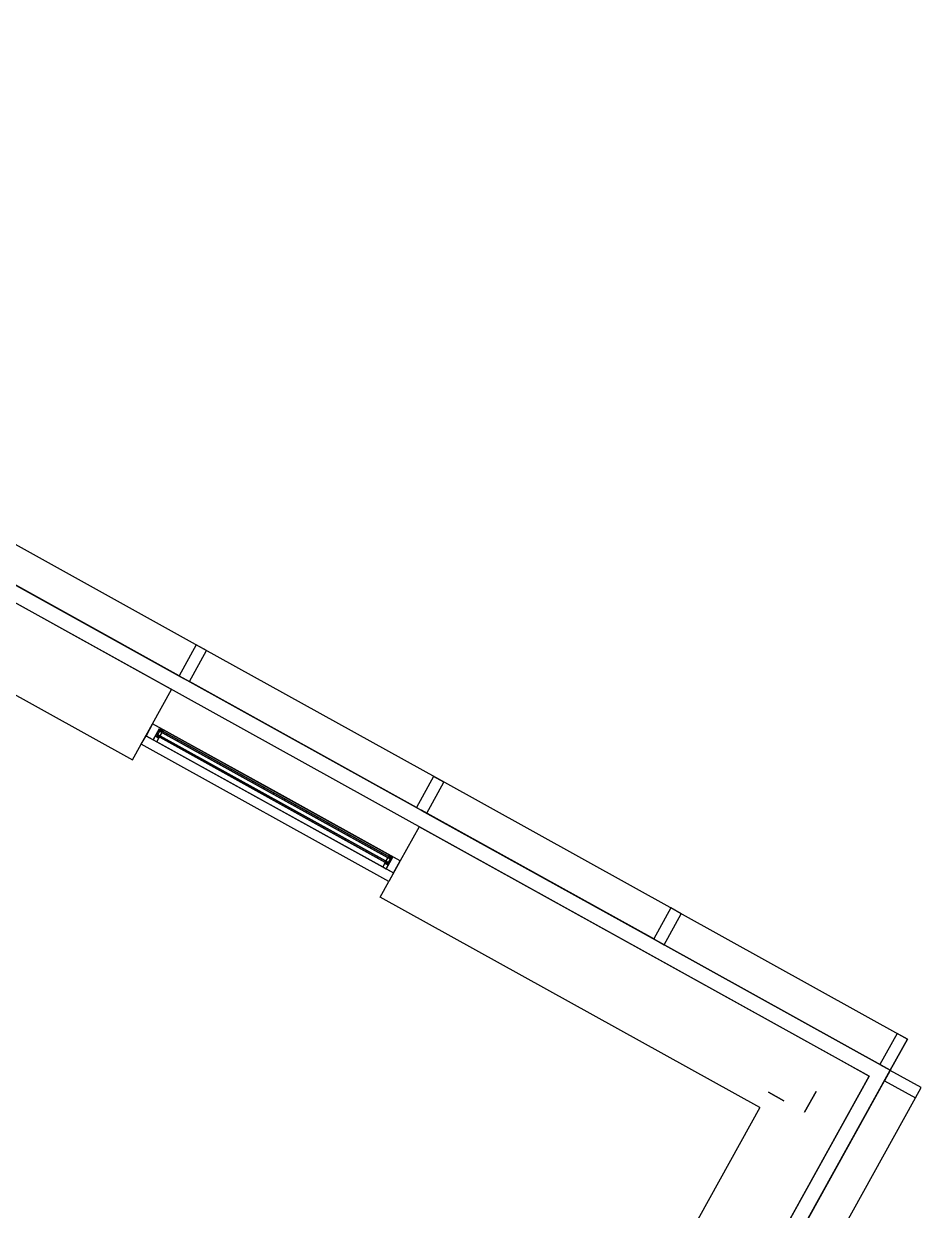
# Model space of a CAD drawing. Header units: metres. Extents: x 2.5 to 42.6, y 0.9 to 31.9.
# Drawn here: x 37.179 to 38.677, y 25.922 to 27.902 of the extents above; entities that cross this region are included whole.
import ezdxf

# ---------------------------------------------------------------- set-up
doc = ezdxf.new("R2010")
doc.units = ezdxf.units.M
for name, color, linetype in [('ARREDI', 9, 'Continuous'), ('INFISSI_VETRATE', 4, 'Continuous'), ('PARETI_STRUTTURE', 7, 'Continuous')]:
    doc.layers.add(name, color=color, linetype=linetype)

msp = doc.modelspace()

# ---------------------------------------------------------------- linework, layer by layer
at = {"layer": 'ARREDI'}
for points in [[(37.0507, 27.0282), (37.4467, 26.8087), (37.4469, 26.809), (37.0509, 27.0285)], [(37.3951, 26.7072), (37.4055, 26.726), (37.4117, 26.7226), (37.4124, 26.7237), (37.394, 26.7339), (37.3829, 26.7139)], [(37.3951, 26.7072), (37.401, 26.7039), (37.4044, 26.7099), (37.3984, 26.7132)], [(37.4053, 26.7117), (37.4025, 26.7132), (37.4015, 26.7115), (37.4044, 26.7099)], [(37.4098, 26.7191), (37.4053, 26.7216), (37.4022, 26.7161), (37.4067, 26.7136)], [(37.408, 26.7246), (37.4072, 26.7232), (37.4107, 26.7213), (37.4115, 26.7227)], [(37.8428, 26.5892), (38.2388, 26.3697), (38.239, 26.37), (37.8429, 26.5895)], [(37.7864, 26.5104), (37.7833, 26.5049), (37.7878, 26.5024), (37.7908, 26.5079)], [(37.7841, 26.4916), (37.7962, 26.4849), (37.8073, 26.5049), (37.7889, 26.515), (37.7883, 26.5138), (37.7945, 26.5104)], [(37.792, 26.5118), (37.7885, 26.5137), (37.7877, 26.5123), (37.7912, 26.5104)], [(37.7841, 26.4916), (37.7874, 26.4976), (37.7815, 26.501), (37.7781, 26.4949)], [(37.7824, 26.5027), (37.7815, 26.5009), (37.7843, 26.4994), (37.7853, 26.5011)], [(38.2388, 26.3697), (38.625, 26.1556), (38.6252, 26.156), (38.239, 26.37)], [(38.625, 26.1556), (38.4055, 25.7596), (38.4058, 25.7594), (38.6253, 26.1554)]]:
    msp.add_lwpolyline(points, close=True, dxfattribs=at)
for points in [[(37.8428, 26.5892), (37.4467, 26.8087), (37.0507, 27.0282)], [(37.4555, 26.8043), (37.8343, 26.5943)], [(38.6249, 26.1557), (37.8428, 26.5892)], [(38.1858, 25.3636), (38.6249, 26.1557)]]:
    msp.add_lwpolyline(points, dxfattribs=at)
at = {"layer": 'INFISSI_VETRATE'}
for points in [[(37.4102, 26.7089), (37.4119, 26.7107)], [(37.4166, 26.7153), (37.4183, 26.7171)], [(37.4345, 26.7054), (37.4362, 26.7071)], [(37.4281, 26.699), (37.4299, 26.7008)], [(37.446, 26.6891), (37.4478, 26.6908)], [(37.4524, 26.6955), (37.4541, 26.6972)], [(37.4703, 26.6855), (37.4721, 26.6873)], [(37.464, 26.6792), (37.4657, 26.6809)], [(37.4819, 26.6692), (37.4836, 26.671)], [(37.4882, 26.6756), (37.49, 26.6773)], [(37.5061, 26.6657), (37.5079, 26.6674)], [(37.4998, 26.6593), (37.5015, 26.661)], [(37.5177, 26.6494), (37.5194, 26.6511)], [(37.5241, 26.6557), (37.5258, 26.6575)], [(37.542, 26.6458), (37.5437, 26.6476)], [(37.5356, 26.6394), (37.5373, 26.6412)], [(37.5535, 26.6295), (37.5553, 26.6313)], [(37.5599, 26.6359), (37.5616, 26.6376)], [(37.5778, 26.626), (37.5795, 26.6277)], [(37.5714, 26.6196), (37.5732, 26.6213)], [(37.5893, 26.6097), (37.5911, 26.6114)], [(37.5957, 26.616), (37.5974, 26.6178)], [(37.6136, 26.6061), (37.6154, 26.6078)], [(37.6073, 26.5997), (37.609, 26.6015)], [(37.6252, 26.5898), (37.6269, 26.5915)], [(37.6315, 26.5962), (37.6333, 26.5979)], [(37.6495, 26.5862), (37.6512, 26.588)], [(37.6431, 26.5799), (37.6448, 26.5816)], [(37.661, 26.5699), (37.6627, 26.5717)], [(37.6674, 26.5763), (37.6691, 26.5781)], [(37.6853, 26.5664), (37.687, 26.5681)], [(37.6789, 26.56), (37.6806, 26.5618)], [(37.6968, 26.5501), (37.6986, 26.5518)], [(37.7032, 26.5565), (37.7049, 26.5582)], [(37.7211, 26.5465), (37.7228, 26.5483)], [(37.7147, 26.5402), (37.7165, 26.5419)], [(37.7326, 26.5302), (37.7344, 26.532)], [(37.739, 26.5366), (37.7408, 26.5383)], [(37.7569, 26.5267), (37.7587, 26.5284)], [(37.7506, 26.5203), (37.7523, 26.522)], [(37.7685, 26.5104), (37.7702, 26.5121)], [(37.7748, 26.5167), (37.7766, 26.5185)], [(37.7864, 26.5004), (37.7864, 26.5005)]]:
    msp.add_lwpolyline(points, dxfattribs=at)
at = {"layer": 'PARETI_STRUTTURE'}
for points in [[(30.6838, 30.5279), (38.533, 26.1773)], [(37.394, 26.7339), (37.4257, 26.7911), (36.1835, 27.4796), (36.1519, 27.4224)], [(36.1646, 27.3703), (36.1503, 27.3445), (37.3606, 26.6736), (37.3749, 26.6995)], [(37.4755, 26.8607), (37.0795, 27.0802)], [(37.4383, 26.8138), (37.0595, 27.0238)], [(37.8716, 26.6412), (37.4755, 26.8607)], [(37.8343, 26.5943), (37.4555, 26.8043)], [(37.3749, 26.6995), (37.394, 26.7339)], [(37.6006, 26.6194), (37.394, 26.7339)], [(37.8073, 26.5049), (37.7882, 26.4704), (37.3749, 26.6995), (37.383, 26.7139)], [(37.3829, 26.7139), (37.401, 26.7039)], [(37.4011, 26.714), (37.7866, 26.5003), (37.7878, 26.5024), (37.4022, 26.7161)], [(37.4124, 26.7237), (37.7889, 26.515)], [(37.7889, 26.515), (37.4124, 26.7237)], [(38.4077, 26.0933), (37.7739, 26.4446), (37.7882, 26.4704), (37.3749, 26.6995)], [(37.401, 26.7039), (37.7781, 26.4949)], [(37.4013, 26.7038), (37.7779, 26.495)], [(37.502, 26.6741), (37.7862, 26.5165)], [(37.7862, 26.5165), (37.502, 26.6741)], [(37.8802, 26.6364), (37.8631, 26.6459)], [(38.2676, 26.4217), (37.8716, 26.6412)], [(37.8073, 26.5049), (37.6006, 26.6194)], [(38.2304, 26.3748), (37.8515, 26.5847)], [(38.5585, 26.0885), (38.5902, 26.1456), (37.839, 26.562), (37.8073, 26.5049)], [(37.7781, 26.4949), (37.7962, 26.4849)], [(37.7962, 26.4849), (37.7882, 26.4704)], [(38.2676, 26.4217), (38.6538, 26.2076), (38.6252, 26.156)], [(38.6079, 26.1655), (38.2476, 26.3652)], [(38.6537, 26.2077), (38.6365, 26.2172)], [(38.533, 26.1773), (38.5902, 26.1456), (32.975, 16.0148)], [(38.6769, 26.1269), (38.6252, 26.1555)], [(38.4106, 25.768), (38.6158, 26.1382)], [(38.6158, 26.1382), (38.6674, 26.1096)], [(38.4478, 26.1048), (38.422, 26.1191)], [(38.422, 26.1191), (38.4478, 26.1048)], [(38.5013, 26.1202), (38.4822, 26.0857)], [(38.4822, 26.0857), (38.5013, 26.1202)], [(38.4077, 26.0933), (38.0509, 25.4497), (38.0767, 25.4353)], [(38.4575, 25.7308), (38.6674, 26.1096)], [(38.1112, 25.4163), (38.1683, 25.3846), (38.5585, 26.0885)]]:
    msp.add_lwpolyline(points, dxfattribs=at)
for points in [[(37.4383, 26.8138), (37.4555, 26.8043), (37.4841, 26.8559), (37.4669, 26.8655)], [(37.8073, 26.5049), (37.394, 26.7339), (37.383, 26.7139), (37.7962, 26.4849)], [(37.4011, 26.714), (37.4022, 26.7161), (37.7878, 26.5024), (37.7866, 26.5003)], [(37.7908, 26.5079), (37.4053, 26.7216), (37.4064, 26.7236), (37.792, 26.51)], [(37.792, 26.51), (37.4065, 26.7236), (37.4053, 26.7216), (37.7908, 26.5079)], [(37.8343, 26.5943), (37.8516, 26.5848), (37.8802, 26.6364), (37.863, 26.6459)], [(38.2304, 26.3748), (38.2476, 26.3652), (38.2762, 26.4169), (38.259, 26.4264)], [(38.6079, 26.1655), (38.6252, 26.156), (38.6538, 26.2076), (38.6366, 26.2172)], [(38.6253, 26.1554), (38.6158, 26.1382), (38.6674, 26.1096), (38.677, 26.1268)]]:
    msp.add_lwpolyline(points, close=True, dxfattribs=at)

doc.saveas('drawing.dxf')
